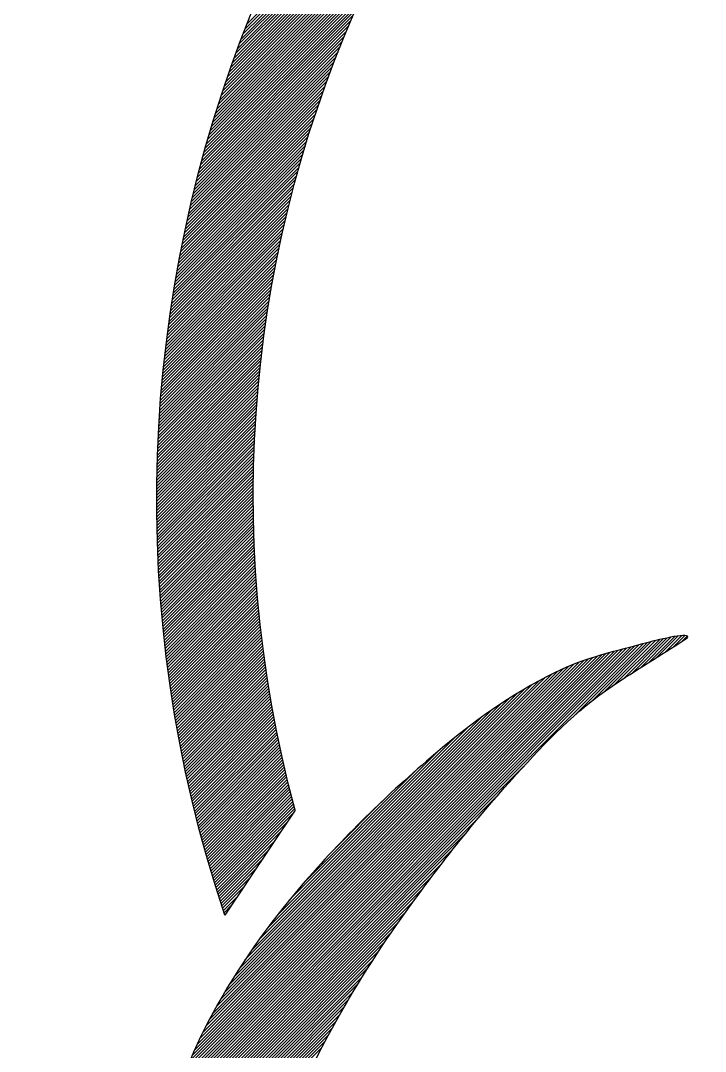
# Model space of a CAD drawing. Header units: inches. Extents: x -1128 to 651, y 96 to 845.
# Drawn here: x 284.315 to 285.872, y 664.115 to 666.456 of the extents above; entities that cross this region are included whole.
import ezdxf

# ---------------------------------------------------------------- set-up
doc = ezdxf.new("R2010")
doc.units = ezdxf.units.IN
doc.header["$MEASUREMENT"] = 0
doc.layers.add('Cables', color=7, linetype='Continuous', lineweight=0)
doc.layers.add('ONDOCS', color=7, linetype='Continuous', lineweight=0)

# ---------------------------------------------------------------- blocks, each defined once
blk = doc.blocks.new('TEG BORDER A2')
at = {"layer": 'ONDOCS', "color": 7, "linetype": 'Continuous', "lineweight": -3, "ltscale": 100}
for p, q in [((574.3123, 56.3328), (575.4076, 57.428)), ((574.3033, 56.3096), (575.3718, 57.3781)), ((574.2944, 56.2866), (575.3388, 57.3309)), ((574.2857, 56.2638), (575.3079, 57.286)), ((574.2772, 56.2411), (575.279, 57.2429)), ((574.2688, 56.2186), (575.2517, 57.2014)), ((574.2606, 56.1962), (575.2259, 57.1615)), ((574.2526, 56.1741), (575.2013, 57.1228)), ((574.237, 56.1301), (575.1556, 57.0487)), ((574.2447, 56.152), (575.1779, 57.0852)), ((574.2294, 56.1084), (575.1342, 57.0132)), ((574.2219, 56.0868), (575.1136, 56.9785)), ((574.2074, 56.044), (575.0749, 56.9115)), ((574.2146, 56.0653), (575.0939, 56.9446)), ((574.2003, 56.0228), (575.0565, 56.879)), ((574.1866, 55.9808), (575.0217, 56.8159)), ((574.1934, 56.0017), (575.0388, 56.8472)), ((574.1734, 55.9393), (574.9891, 56.755)), ((574.18, 55.96), (575.0052, 56.7852)), ((574.167, 55.9187), (574.9736, 56.7253)), ((574.1544, 55.8779), (574.9439, 56.6673)), ((574.1607, 55.8983), (574.9585, 56.6961)), ((574.1424, 55.8376), (574.9158, 56.611)), ((574.1484, 55.8577), (574.9296, 56.639)), ((574.1365, 55.8175), (574.9023, 56.5834)), ((574.1251, 55.7778), (574.8765, 56.5292)), ((574.1307, 55.7976), (574.8892, 56.5561)), ((574.114, 55.7385), (574.8519, 56.4764)), ((574.1195, 55.7581), (574.864, 56.5027)), ((574.1034, 55.6996), (574.8286, 56.4247)), ((574.1087, 55.719), (574.8401, 56.4504)), ((574.0931, 55.661), (574.8063, 56.3742)), ((574.0982, 55.6803), (574.8173, 56.3993)), ((574.0832, 55.6229), (574.7851, 56.3247)), ((574.0881, 55.6419), (574.7956, 56.3493)), ((574.0737, 55.585), (574.7648, 56.2761)), ((574.0784, 55.6039), (574.7748, 56.3003)), ((574.0645, 55.5475), (574.7454, 56.2285)), ((574.0691, 55.5662), (574.755, 56.2522)), ((574.0556, 55.5104), (574.7269, 56.1816)), ((574.06, 55.5289), (574.7361, 56.205)), ((574.0471, 55.4736), (574.7091, 56.1356)), ((574.0513, 55.4919), (574.7179, 56.1585)), ((574.0388, 55.437), (574.6921, 56.0903)), ((574.0429, 55.4553), (574.7005, 56.1129)), ((574.0309, 55.4008), (574.6758, 56.0457)), ((574.0348, 55.4189), (574.6838, 56.0679)), ((574.0233, 55.3649), (574.6601, 56.0017)), ((574.0271, 55.3828), (574.6678, 56.0236)), ((574.0159, 55.3293), (574.6451, 55.9584)), ((574.0196, 55.3471), (574.6525, 55.98)), ((574.0054, 55.2763), (574.6236, 55.8945)), ((574.0089, 55.2939), (574.6306, 55.9157)), ((574.0124, 55.3116), (574.6378, 55.937)), ((573.9987, 55.2414), (574.61, 55.8526)), ((574.0021, 55.2588), (574.6167, 55.8735)), ((573.9923, 55.2067), (574.5969, 55.8113)), ((573.9955, 55.224), (574.6034, 55.8319)), ((573.9832, 55.1551), (574.5782, 55.7501)), ((573.9862, 55.1722), (574.5843, 55.7704)), ((573.9892, 55.1894), (574.5906, 55.7908)), ((573.9774, 55.1211), (574.5664, 55.71)), ((573.9803, 55.1381), (574.5722, 55.73)), ((573.9719, 55.0872), (574.555, 55.6703)), ((573.9746, 55.1041), (574.5606, 55.6901)), ((573.964, 55.0369), (574.5387, 55.6116)), ((573.9666, 55.0536), (574.544, 55.6311)), ((573.9692, 55.0704), (574.5494, 55.6506)), ((573.959, 55.0037), (574.5283, 55.573)), ((573.9615, 55.0203), (574.5334, 55.5922)), ((573.952, 54.9542), (574.5135, 55.5158)), ((573.9543, 54.9706), (574.5184, 55.5347)), ((573.9566, 54.9871), (574.5233, 55.5538)), ((573.9475, 54.9215), (574.5042, 55.4781)), ((573.9497, 54.9378), (574.5088, 55.4969)), ((573.9413, 54.8728), (574.4908, 55.4223)), ((573.9433, 54.889), (574.4952, 55.4408)), ((573.9454, 54.9052), (574.4996, 55.4594)), ((573.9355, 54.8245), (574.4782, 55.3672)), ((573.9374, 54.8406), (574.4823, 55.3855)), ((573.9393, 54.8566), (574.4865, 55.4039)), ((573.9318, 54.7926), (574.4702, 55.331)), ((573.9336, 54.8086), (574.4741, 55.3491)), ((573.9268, 54.7451), (574.4588, 55.2771)), ((573.9284, 54.7609), (574.4625, 55.295)), ((573.9301, 54.7768), (574.4663, 55.3129)), ((573.9221, 54.6981), (574.4481, 55.224)), ((573.9236, 54.7137), (574.4516, 55.2416)), ((573.9252, 54.7294), (574.4551, 55.2594)), ((573.9192, 54.6669), (574.4413, 55.189)), ((573.9206, 54.6824), (574.4446, 55.2064)), ((573.9152, 54.6205), (574.4317, 55.1369)), ((573.9165, 54.6359), (574.4348, 55.1542)), ((573.9179, 54.6514), (574.438, 55.1715)), ((573.9117, 54.5745), (574.4226, 55.0855)), ((573.9128, 54.5898), (574.4256, 55.1025)), ((573.914, 54.6051), (574.4286, 55.1197)), ((573.9084, 54.5288), (574.4142, 55.0346)), ((573.9095, 54.544), (574.417, 55.0515)), ((573.9105, 54.5592), (574.4198, 55.0684)), ((573.9065, 54.4986), (574.4089, 55.001)), ((573.9074, 54.5137), (574.4115, 55.0178)), ((573.9039, 54.4536), (574.4014, 54.9511)), ((573.9047, 54.4685), (574.4039, 54.9677)), ((573.9056, 54.4835), (574.4064, 54.9843)), ((573.9016, 54.4089), (574.3945, 54.9017)), ((573.9024, 54.4237), (574.3967, 54.9181)), ((573.9031, 54.4386), (574.399, 54.9346)), ((573.8997, 54.3646), (574.388, 54.8528)), ((573.9003, 54.3793), (574.3901, 54.8691)), ((573.901, 54.3941), (574.3922, 54.8853)), ((573.8982, 54.3206), (574.382, 54.8044)), ((573.8987, 54.3352), (574.384, 54.8205)), ((573.8992, 54.3499), (574.386, 54.8366)), ((573.8969, 54.2769), (574.3766, 54.7565)), ((573.8973, 54.2914), (574.3783, 54.7725)), ((573.8977, 54.306), (574.3802, 54.7884)), ((573.896, 54.2335), (574.3716, 54.7091)), ((573.8963, 54.248), (574.3732, 54.7249)), ((573.8966, 54.2624), (574.3749, 54.7407)), ((573.8954, 54.1905), (574.367, 54.6621)), ((573.8956, 54.2048), (574.3685, 54.6777)), ((573.8958, 54.2192), (574.37, 54.6934)), ((573.8951, 54.1478), (574.3629, 54.6156)), ((573.8952, 54.162), (574.3642, 54.631)), ((573.8953, 54.1762), (574.3656, 54.6466)), ((573.8951, 54.1336), (574.3616, 54.6001)), ((573.8951, 54.1195), (574.3604, 54.5848)), ((573.8951, 54.1054), (574.3592, 54.5694)), ((573.8952, 54.0913), (574.358, 54.5542)), ((573.8953, 54.0773), (574.3569, 54.5389)), ((573.8954, 54.0632), (574.3559, 54.5237)), ((573.8956, 54.0493), (574.3549, 54.5086)), ((573.8958, 54.0353), (574.3539, 54.4935)), ((573.896, 54.0214), (574.353, 54.4784)), ((573.8963, 54.0075), (574.3521, 54.4634)), ((573.8966, 53.9937), (574.3513, 54.4484)), ((573.8969, 53.9799), (574.3505, 54.4335)), ((573.8972, 53.9661), (574.3498, 54.4186)), ((573.8976, 53.9523), (574.3491, 54.4038)), ((573.898, 53.9386), (574.3484, 54.3889)), ((573.8985, 53.9249), (574.3478, 54.3742)), ((573.899, 53.9112), (574.3472, 54.3595)), ((573.8995, 53.8976), (574.3466, 54.3448)), ((573.9, 53.884), (574.3461, 54.3301)), ((573.9006, 53.8704), (574.3457, 54.3155)), ((573.9011, 53.8568), (574.3452, 54.3009)), ((573.9018, 53.8433), (574.3449, 54.2864)), ((573.9024, 53.8298), (574.3445, 54.2719)), ((573.9031, 53.8164), (574.3442, 54.2575)), ((573.9038, 53.8029), (574.3439, 54.2431)), ((573.9045, 53.7895), (574.3437, 54.2287)), ((573.9053, 53.7762), (574.3435, 54.2144)), ((573.9061, 53.7628), (574.3434, 54.2001)), ((573.9069, 53.7495), (574.3432, 54.1858)), ((573.9078, 53.7362), (574.3431, 54.1716)), ((573.9086, 53.7229), (574.3431, 54.1574)), ((573.9095, 53.7097), (574.3431, 54.1432)), ((573.9105, 53.6965), (574.3431, 54.1291)), ((573.9114, 53.6833), (574.3432, 54.115)), ((573.9124, 53.6701), (574.3433, 54.101)), ((573.9134, 53.657), (574.3434, 54.087)), ((573.9145, 53.6439), (574.3436, 54.073)), ((573.9155, 53.6308), (574.3438, 54.059)), ((573.9166, 53.6178), (574.344, 54.0451)), ((573.9177, 53.6047), (574.3443, 54.0312)), ((573.9189, 53.5917), (574.3446, 54.0174)), ((573.9201, 53.5788), (574.3449, 54.0036)), ((573.9213, 53.5658), (574.3452, 53.9898)), ((573.9225, 53.5529), (574.3456, 53.9761)), ((573.9237, 53.54), (574.3461, 53.9624)), ((573.925, 53.5271), (574.3465, 53.9487)), ((573.9263, 53.5143), (574.347, 53.935)), ((573.9276, 53.5015), (574.3476, 53.9214)), ((573.929, 53.4887), (574.3481, 53.9079)), ((573.9303, 53.4759), (574.3487, 53.8943)), ((573.9317, 53.4632), (574.3493, 53.8808)), ((573.9332, 53.4504), (574.35, 53.8673)), ((573.9346, 53.4378), (574.3507, 53.8538)), ((573.9361, 53.4251), (574.3514, 53.8404)), ((573.9376, 53.4124), (574.3522, 53.827)), ((573.9391, 53.3998), (574.3529, 53.8137)), ((573.9406, 53.3872), (574.3537, 53.8003)), ((573.9422, 53.3746), (574.3546, 53.787)), ((573.9438, 53.3621), (574.3554, 53.7737)), ((573.9454, 53.3496), (574.3563, 53.7605)), ((573.947, 53.3371), (574.3573, 53.7473)), ((573.9487, 53.3246), (574.3582, 53.7341)), ((573.9504, 53.3121), (574.3592, 53.7209)), ((573.9521, 53.2997), (574.3602, 53.7078)), ((573.9538, 53.2873), (574.3613, 53.6947)), ((573.9556, 53.2749), (574.3623, 53.6816)), ((573.9574, 53.2625), (574.3634, 53.6686)), ((573.9592, 53.2502), (574.3646, 53.6556)), ((573.961, 53.2379), (574.3657, 53.6426)), ((573.9628, 53.2256), (574.3669, 53.6296)), ((573.9647, 53.2133), (574.3681, 53.6167)), ((573.9666, 53.201), (574.3694, 53.6038)), ((573.9685, 53.1888), (574.3706, 53.5909)), ((573.9704, 53.1766), (574.3719, 53.5781)), ((573.9724, 53.1644), (574.3732, 53.5653)), ((573.9744, 53.1522), (574.3746, 53.5525)), ((573.9764, 53.1401), (574.376, 53.5397)), ((573.9784, 53.128), (574.3774, 53.527)), ((573.9804, 53.1159), (574.3788, 53.5143)), ((573.9492, 51.2562), (576.1516, 53.4585)), ((573.9825, 53.1038), (574.3803, 53.5016)), ((573.9846, 53.0917), (574.3817, 53.4889)), ((573.9867, 53.0797), (574.3832, 53.4763)), ((573.9888, 53.0677), (574.3848, 53.4637)), ((575.8309, 53.1237), (576.1708, 53.4637)), ((575.917, 53.1956), (576.19, 53.4686)), ((575.9735, 53.238), (576.2088, 53.4733)), ((576.0189, 53.2693), (576.2274, 53.4778)), ((576.0605, 53.2968), (576.2457, 53.4819)), ((576.1006, 53.3227), (576.2637, 53.4858)), ((576.1398, 53.3477), (576.2813, 53.4893)), ((576.1782, 53.3721), (576.2986, 53.4924)), ((576.2164, 53.3961), (576.3152, 53.4949)), ((576.2546, 53.4201), (576.3311, 53.4966)), ((576.293, 53.4444), (576.3456, 53.497)), ((576.3321, 53.4693), (576.3571, 53.4943)), ((573.9558, 51.2769), (576.1324, 53.4535)), ((573.9627, 51.2979), (576.1133, 53.4485)), ((573.9698, 51.3192), (576.0942, 53.4436)), ((573.9771, 51.3406), (576.0751, 53.4386)), ((573.9847, 51.3624), (576.0559, 53.4336)), ((573.991, 53.0557), (574.3863, 53.4511)), ((573.9926, 51.3844), (576.0366, 53.4285)), ((573.9931, 53.0437), (574.3879, 53.4385)), ((573.9953, 53.0318), (574.3895, 53.426)), ((573.9975, 53.0199), (574.3912, 53.4135)), ((574.0008, 51.4068), (576.0173, 53.4232)), ((574.0093, 51.4294), (575.9978, 53.4179)), ((574.0182, 51.4525), (575.9781, 53.4123)), ((573.9998, 53.008), (574.3928, 53.401)), ((574.002, 52.9961), (574.3945, 53.3886)), ((574.0043, 52.9842), (574.3962, 53.3761)), ((574.0066, 52.9724), (574.398, 53.3637)), ((574.0275, 51.4759), (575.9582, 53.4066)), ((574.0373, 51.4998), (575.938, 53.4005)), ((574.0474, 51.5241), (575.9175, 53.3941)), ((574.0581, 51.5489), (575.8965, 53.3873)), ((574.0694, 51.5743), (575.8751, 53.3801)), ((574.0813, 51.6004), (575.8531, 53.3722)), ((574.0938, 51.6271), (575.8304, 53.3637)), ((574.0089, 52.9605), (574.3997, 53.3513)), ((574.0113, 52.9487), (574.4015, 53.339)), ((574.0136, 52.9369), (574.4033, 53.3266)), ((574.016, 52.9252), (574.4052, 53.3143)), ((574.1071, 51.6545), (575.8069, 53.3542)), ((574.1213, 51.6828), (575.7822, 53.3437)), ((574.1365, 51.7121), (575.7562, 53.3318)), ((574.1527, 51.7425), (575.7284, 53.3182)), ((574.0184, 52.9134), (574.407, 53.3021)), ((574.0208, 52.9017), (574.4089, 53.2898)), ((574.0233, 52.89), (574.4108, 53.2776)), ((574.0257, 52.8783), (574.4127, 53.2654)), ((574.1701, 51.7741), (575.6994, 53.3034)), ((574.1886, 51.8067), (575.6693, 53.2873)), ((574.2083, 51.8406), (575.6377, 53.2699)), ((574.0282, 52.8667), (574.4147, 53.2532)), ((574.0307, 52.855), (574.4167, 53.241)), ((574.0332, 52.8434), (574.4187, 53.2289)), ((574.0357, 52.8318), (574.4207, 53.2167)), ((574.2294, 51.8758), (575.6045, 53.2509)), ((574.2522, 51.9127), (575.5695, 53.23)), ((574.0383, 52.8202), (574.4228, 53.2047)), ((574.0409, 52.8086), (574.4248, 53.1926)), ((574.0435, 52.7971), (574.4269, 53.1805)), ((574.0461, 52.7856), (574.429, 53.1685)), ((574.2768, 51.9515), (575.5321, 53.2068)), ((574.3038, 51.9926), (575.4919, 53.1807)), ((574.0487, 52.7741), (574.4312, 53.1565)), ((574.0514, 52.7626), (574.4333, 53.1445)), ((574.0541, 52.7511), (574.4355, 53.1326)), ((574.0568, 52.7397), (574.4377, 53.1207)), ((574.3337, 52.0366), (575.4482, 53.1511)), ((574.0595, 52.7282), (574.44, 53.1087)), ((574.0622, 52.7168), (574.4422, 53.0969)), ((574.0649, 52.7054), (574.4445, 53.085)), ((574.0677, 52.6941), (574.4468, 53.0731)), ((574.3673, 52.0844), (575.3998, 53.1169)), ((574.4058, 52.137), (575.3451, 53.0763)), ((574.0705, 52.6827), (574.4491, 53.0613)), ((574.0733, 52.6714), (574.4515, 53.0495)), ((574.0761, 52.66), (574.4538, 53.0378)), ((574.079, 52.6487), (574.4562, 53.026)), ((574.4513, 52.1966), (575.2811, 53.0264)), ((574.0818, 52.6375), (574.4586, 53.0143)), ((574.0847, 52.6262), (574.4611, 53.0026)), ((574.0876, 52.615), (574.4635, 52.9909)), ((574.0905, 52.6037), (574.466, 52.9792)), ((574.0935, 52.5925), (574.4685, 52.9676)), ((574.0964, 52.5813), (574.471, 52.9559)), ((574.0994, 52.5702), (574.4735, 52.9443)), ((574.1024, 52.559), (574.4761, 52.9327)), ((574.5079, 52.2674), (575.2021, 52.9616)), ((573.9428, 51.2356), (575.5981, 52.8909)), ((574.1054, 52.5479), (574.4787, 52.9212)), ((574.1084, 52.5368), (574.4813, 52.9096)), ((574.1115, 52.5257), (574.4839, 52.8981)), ((574.1145, 52.5146), (574.4866, 52.8866)), ((574.1176, 52.5035), (574.4892, 52.8751)), ((574.1207, 52.4925), (574.4919, 52.8637)), ((574.1238, 52.4814), (574.4946, 52.8522)), ((574.1269, 52.4704), (574.4973, 52.8408)), ((574.586, 52.3597), (575.0999, 52.8735)), ((574.1301, 52.4594), (574.5001, 52.8294)), ((574.1332, 52.4485), (574.5028, 52.8181)), ((574.1364, 52.4375), (574.5056, 52.8067)), ((574.1396, 52.4266), (574.5084, 52.7954)), ((573.9365, 51.2152), (575.4765, 52.7552)), ((574.1429, 52.4156), (574.5113, 52.784)), ((574.1461, 52.4047), (574.5141, 52.7728)), ((574.1493, 52.3938), (574.517, 52.7615)), ((574.1526, 52.383), (574.5199, 52.7502)), ((574.1559, 52.3721), (574.5228, 52.739)), ((574.1592, 52.3613), (574.5257, 52.7278)), ((574.1625, 52.3505), (574.5286, 52.7166)), ((574.1659, 52.3397), (574.5316, 52.7054)), ((574.1692, 52.3289), (574.5346, 52.6942)), ((574.7235, 52.5113), (574.9402, 52.728)), ((573.9305, 51.195), (575.3934, 52.658)), ((574.1726, 52.3181), (574.5262, 52.6717)), ((574.176, 52.3073), (574.4977, 52.6291)), ((573.9246, 51.175), (575.3267, 52.5771)), ((574.1794, 52.2966), (574.4693, 52.5865)), ((573.9189, 51.1551), (575.2695, 52.5057)), ((574.1828, 52.2859), (574.4408, 52.5439)), ((574.1863, 52.2752), (574.4124, 52.5013)), ((574.1897, 52.2645), (574.384, 52.4587)), ((573.9133, 51.1354), (575.2186, 52.4407)), ((574.1932, 52.2538), (574.3555, 52.4162)), ((573.908, 51.116), (575.1725, 52.3805)), ((574.1967, 52.2432), (574.3271, 52.3736)), ((573.9031, 51.0969), (575.13, 52.3238)), ((574.2002, 52.2325), (574.2986, 52.331)), ((573.8984, 51.0781), (575.0903, 52.27)), ((574.2037, 52.2219), (574.2702, 52.2884)), ((573.894, 51.0596), (575.053, 52.2185)), ((574.2072, 52.2113), (574.2417, 52.2458)), ((573.8899, 51.0413), (575.0177, 52.1691)), ((574.2108, 52.2007), (574.2133, 52.2032)), ((573.886, 51.0233), (574.985, 52.1223)), ((573.8824, 51.0055), (574.9548, 52.0779)), ((573.8789, 50.9879), (574.9265, 52.0355)), ((573.8757, 50.9705), (574.9, 51.9948)), ((573.8727, 50.9533), (574.8749, 51.9556)), ((573.8671, 50.9195), (574.8285, 51.8809)), ((573.8698, 50.9363), (574.8512, 51.9177)), ((573.8645, 50.9028), (574.8069, 51.8451)), ((573.8621, 50.8862), (574.7861, 51.8102)), ((573.8578, 50.8536), (574.747, 51.7428)), ((573.8599, 50.8699), (574.7662, 51.7762)), ((573.8558, 50.8375), (574.7284, 51.7101)), ((573.8522, 50.8056), (574.6931, 51.6465)), ((573.8539, 50.8215), (574.7105, 51.678)), ((573.8505, 50.7898), (574.6763, 51.6156)), ((573.849, 50.7741), (574.6606, 51.5857))]:
    blk.add_line(p, q, dxfattribs=at)
at = {"layer": 'ONDOCS', "color": 7, "linetype": 'Continuous', "lineweight": -3, "ltscale": 100, "extrusion": (0, 0, -1)}
blk.add_line((574.5365, 52.6872), (574.2111, 52.1999), dxfattribs=at)
for centre, radius, start, end in [((-579.9319, 54.1274), 6.0368, 341.37984, 224.49645), ((-579.9368, 54.1454), 5.5937, 344.8891, 224.527)]:
    blk.add_arc(centre, radius, start, end, dxfattribs=at)
at = {"layer": 'ONDOCS', "color": 7, "linetype": 'Continuous', "lineweight": -3, "ltscale": 100}
for points in [[(576.3558, 53.485), (576.3825, 53.5161), (576.2294, 53.4794), (576.1698, 53.4634)], [(576.1698, 53.4634), (576.0266, 53.4251), (575.8791, 53.3928), (575.7412, 53.3246)], [(576.0084, 53.2623), (576.1186, 53.3364), (576.2315, 53.4046), (576.343, 53.4763)], [(576.343, 53.4763), (576.3473, 53.4791), (576.3536, 53.4824), (576.3558, 53.485)], [(575.7412, 53.3246), (575.537, 53.2237), (575.361, 53.0966), (575.189, 52.9505)], [(575.5631, 52.8526), (575.6997, 53.0032), (575.8406, 53.1494), (576.0084, 53.2623)], [(575.189, 52.9505), (574.9632, 52.7588), (574.7584, 52.5603), (574.5655, 52.3359)], [(575.0287, 52.1845), (575.1952, 52.4183), (575.3699, 52.6396), (575.5631, 52.8526)], [(574.5655, 52.3359), (574.4076, 52.1523), (574.2726, 51.9616), (574.1558, 51.7481)], [(574.6902, 51.6412), (574.7938, 51.8307), (574.904, 52.0096), (575.0287, 52.1845)], [(574.1558, 51.7481), (574.0495, 51.5539), (573.9754, 51.3556), (573.9153, 51.1424)], [(574.512, 51.2048), (574.5495, 51.3593), (574.6139, 51.5016), (574.6902, 51.6412)]]:
    blk.add_open_spline(points, degree=3, dxfattribs=at)

msp = doc.modelspace()

# ---------------------------------------------------------------- block references
at = {"layer": 'Cables', "color": 0, "xscale": 0.4897326461023622, "yscale": 0.4897326461023622, "zscale": 0.4897326461023622}
msp.add_blockref('TEG BORDER A2', (3.5696, 638.8601), dxfattribs=at)

doc.saveas('drawing.dxf')
